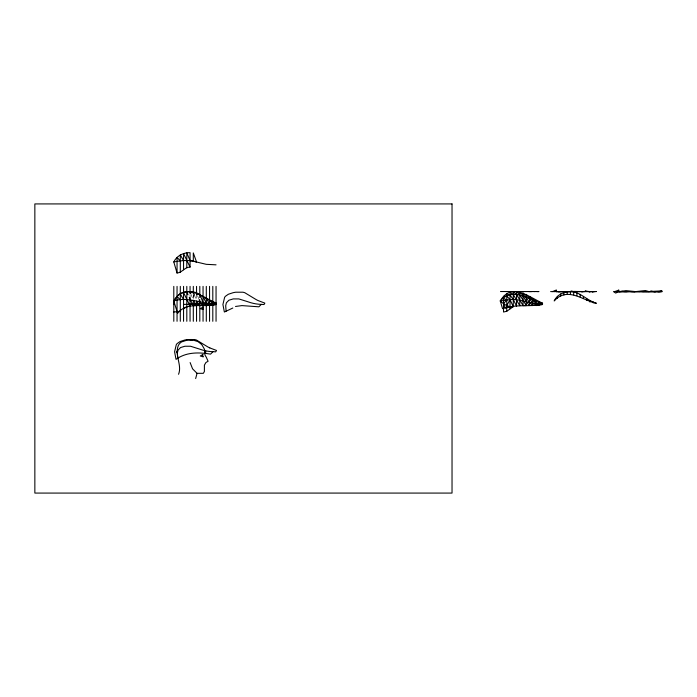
<?xml version="1.0" encoding="UTF-8"?>
<svg xmlns="http://www.w3.org/2000/svg" width="697" height="697" viewBox="0 0 697 697"><rect width="100%" height="100%" fill="white"/><g stroke="black" fill="none" stroke-linecap="round" stroke-linejoin="round"><path stroke-width="0.52" stroke-dasharray="3.48 2.61" d="M191.135 294.517L192.938 299.266M197.634 295.798L198.715 298.813M194.385 294.962L195.831 299.004M196.554 294.848L196.554 299.998M190.054 294.613L190.054 297.558M193.304 295.04L193.304 299.187L193.304 295.04"/><path stroke-width="1.05" d="M193.304 294.003L193.304 286.389M173.797 261.941C176.768 255.79 183.389 252.462 190.054 252.671L190.054 267.082C184.792 266.934 182.135 272.745 177.047 273.024L173.797 261.941C181.29 260.591 189.183 259.519 196.554 262.02L193.304 261.218L193.304 252.933L196.554 262.02L206.303 264.329L216.053 264.834M573.683 294.831L573.683 291.938C566.103 290.675 557.609 293.646 554.185 300.938C567.158 286.528 582.326 299.928 596.231 303.483L596.432 303.125C588.007 301.06 582.117 293.768 573.683 291.938M618.77 290.135L618.77 291.607C629.861 290.231 616.27 294.038 618.77 290.135L614.676 291.599M178.554 374.289C182.248 365.115 174.581 355.531 178.136 346.017A8.042 8.042 0 0 1 178.876 344.579L179.199 344.126A9 9 0 0 1 181.629 341.896L186.273 340.406A27.192 27.192 0 0 1 193.871 340.328L198 341.643L201.032 343.961A16.989 16.989 0 0 1 202.147 345.198L204.326 348.988A9.758 9.758 0 0 1 204.735 350.547L204.935 354.834L205.624 356.211A19.385 19.385 0 0 1 206.286 357.204L208.081 361.273L205.894 362.536L204.395 365.132L204.395 371.492L203.341 373.322L197.059 373.322L192.572 368.844L190.124 362.571M195.657 378.549L197.059 373.322M174.076 304.284L173.797 300.938L177.622 295.789A14.593 14.593 0 0 1 180.157 293.977L180.497 293.794A16.58 16.58 0 0 1 183.45 292.601L183.842 292.487A22.051 22.051 0 0 1 186.787 291.886A23.28 23.28 0 0 1 189.924 291.668L190.377 291.677A21.032 21.032 0 0 1 193.086 291.895L193.531 291.973A16.894 16.894 0 0 1 196.519 292.775L206.303 298.664A31.653 31.653 0 0 0 207.236 299.24A28.734 28.734 0 0 0 209.466 300.424L209.841 300.607A46.098 46.098 0 0 0 211.731 301.435L216.053 303.125L215.652 303.822M539.278 303.77L542.527 303.831C531.375 304.816 521.095 298.604 510.03 299.623L506.78 305.6L508.766 307.534M542.527 303.125L542.527 304.537C529.284 306.863 515.571 304.075 502.546 308.693L500.28 300.938C511.389 281.788 529.032 297.175 542.527 303.125L540.898 304.824M215.242 304.537C202.531 307.795 187.136 301.235 177.596 313.336L173.797 300.938C184.914 281.788 202.557 297.175 216.053 303.125M209.788 347.899L216.514 350.452L215.704 351.854L212.942 351.706L210.572 354.137C198.549 352.142 186.282 352.02 176.027 359.347L174.581 351.811L176.271 344.736A6.517 6.517 0 0 1 177.125 343.586L179.992 341.582L184.67 340.049A39.006 39.006 0 0 1 187.371 339.535L194.576 339.535A13.879 13.879 0 0 1 196.484 340.049L207.044 346.453A28.385 28.385 0 0 0 209.788 347.899M232.815 308.03L224.364 312.021L222.918 304.493L224.6 297.419A6.517 6.517 0 0 1 225.462 296.269L228.328 294.265L233.007 292.731A39.006 39.006 0 0 1 235.708 292.217L242.913 292.209A13.879 13.879 0 0 1 244.821 292.731L255.381 299.126A28.385 28.385 0 0 0 258.125 300.581L264.851 303.125L264.041 304.537L261.279 304.389L258.909 306.811L241.929 305.6L235.508 306.471M554.646 291.607L556.25 290.135L556.25 291.607L596.336 291.538L561.555 291.564L563.786 291.555M532.778 303.212L526.279 294.361L526.279 305.582L523.029 305.591L516.529 294.422L513.28 291.877L513.28 306.689C508.261 307.281 503.704 304.293 500.28 300.938C513.245 286.528 528.422 299.928 542.327 303.483M503.53 308.832L503.53 312.029L506.78 311.254L513.28 306.689L510.03 299.623L506.78 296.025L503.53 296.364L503.53 308.51M183.555 308.745L186.805 306.689L190.054 306.079L183.555 292.566M593.147 291.538L592.345 292.017L595.177 291.529M203.062 307.055L200.248 308.675L203.393 309.52M203.062 354.372L200.248 356.001L203.393 356.838M539.278 302.82L532.778 305.574L529.528 302.576L523.029 292.784L523.029 305.591M632.754 291.538L639.82 291.529L622.743 291.573L647.13 291.764L650.832 291.538L650.832 290.971L654.675 291.93L658.012 291.538L646.799 291.538M589.915 291.538L589.078 291.93L592.328 291.529M552.468 291.607L556.25 290.135M180.296 311.254L173.797 312.029M173.797 300.938C188.138 296.26 201.808 304.214 216.114 303.831L212.803 301.862M500.28 300.938L510.03 299.623M639.376 291.538L643.383 291.555M203.054 296.46L206.303 303.326L209.553 305.565L216.053 304.537L212.803 303.77L209.553 300.468M661.366 291.546L658.012 292.017L658.012 291.538M583.119 291.538L581.568 291.764L585.149 291.529M560.327 291.581L558.445 291.729L561.555 291.66M648.01 291.599L652.305 291.599M642.32 291.599L659.353 291.529L662.002 290.867L648.802 291.546L645.431 290.544L635.594 291.599L625.906 290.614L618.117 291.947L615.678 293.08L613.473 291.599L662.15 291.625L659.048 291.625M633.895 291.599L634.897 291.59L630.654 291.599M564.622 291.555L570.86 291.529M556.25 291.607L567.036 291.529M576.41 291.538L574.267 291.451L581.559 291.529M510.884 291.529L517.183 291.529M631.63 291.599L634.897 291.59M505.856 291.538L508.688 291.529M642.965 291.538L647.13 291.529M657.89 291.546L661.087 291.538M534.32 291.555L534.887 291.555M536.873 291.555L538.964 291.555L500.49 291.529M550.639 291.607L558.445 291.607M531.079 291.555L531.942 291.555M651.721 291.625L655.677 291.625M628.25 291.599L623.737 291.599M190.264 292.182L191.884 292.182M191.074 303.831L216.053 303.831M184.165 304.371L199.481 304.371M190.264 339.509L191.884 339.509M190.264 340.319L191.884 340.319M577.822 291.529L579.686 291.538M528.431 291.529L531.07 291.546L529.014 291.529M513.497 291.52L514.464 291.529M622.743 291.573L626.603 291.66M574.267 291.529L570.834 291.215L573.283 291.538M589.07 291.529L585.158 290.971L586.586 291.538M193.304 261.218L190.054 260.521L186.805 252.88L186.805 267.692M212.803 305.112L209.553 303.613L206.303 298.664M503.53 298.342L506.78 299.954L503.53 303.77L505.43 308.152M206.303 305.574L203.054 302.576L199.804 294.361M536.028 303.613L529.528 296.46L529.528 305.582L526.279 301.827L523.029 295.667L519.779 291.938L519.779 305.635L513.28 294.552L510.03 292.566L510.03 308.745M536.028 302.045L532.778 298.664L532.778 305.574M180.296 260.957L177.047 257.367L177.047 273.024M177.047 296.364L180.296 299.954M203.054 305.582L199.804 301.827L199.081 299.815M526.279 305.582L519.779 294.831L516.529 291.668L516.529 306.079L513.28 299.527L510.03 295.04L506.78 293.907L506.78 307.908M199.804 305.582L196.554 301.026L196.554 321.3M183.555 260.617L180.296 254.902L180.296 272.248M180.296 293.907L183.555 299.623M190.054 267.082L183.555 253.569L183.555 269.748M186.805 291.877L188.016 294.744M189.235 297.61L193.304 305.635L196.554 305.591L193.304 300.215L193.304 321.3M190.054 291.668L190.769 293.568M196.554 292.784L197.277 294.796M193.304 291.938L194.385 294.962M226.107 311.202L225.697 305.704L226.386 302.786L228.877 300.241L233.234 298.917L238.844 298.917L247.966 301.784A42.5 42.5 0 0 0 261.279 304.389M177.77 358.519L177.36 353.022L178.049 350.103L180.54 347.559L184.897 346.243L190.508 346.243L199.63 349.11A42.5 42.5 0 0 0 212.942 351.706M593.182 301.862L593.182 302.82M589.932 300.468L589.932 302.045M586.682 298.664L586.682 300.259M583.433 296.46L583.433 298.604M580.183 294.361L580.183 296.974M576.933 292.784L576.933 295.667M570.434 291.668L570.434 294.422M567.184 291.877L567.184 294.552M563.934 292.566L563.934 295.04M560.684 293.907L560.684 296.025M557.434 296.364L557.434 298.342M539.278 301.862L539.278 305.112L536.028 305.565L536.028 300.468M506.78 308.17L506.78 311.254M216.053 286.389L216.053 321.3M212.803 286.389L212.803 321.3M209.553 286.389L209.553 321.3M206.303 286.389L206.303 321.3M205.702 350.887L205.702 352.508M204.883 350.887L204.883 352.508M203.054 286.389L203.054 321.3M199.804 286.389L199.804 297.558M199.804 299.693L199.804 321.3M196.554 286.389L196.554 294.848M190.054 286.389L190.054 293.637M190.054 297.558L190.054 321.3M186.805 286.389L186.805 321.3M183.555 286.389L183.555 321.3M180.296 286.389L180.296 321.3M177.265 350.887L177.265 352.508M177.047 286.389L177.047 321.3M176.446 351.697L176.446 352.508M173.797 286.389L173.797 321.3M202.496 307.386A2.588 2.588 0 0 1 202.749 309.346M202.496 354.703A2.588 2.588 0 0 1 202.749 356.664M452.031 203.925L34.85 203.925L34.85 493.075L452.031 493.075L452.031 203.925"/></g></svg>
